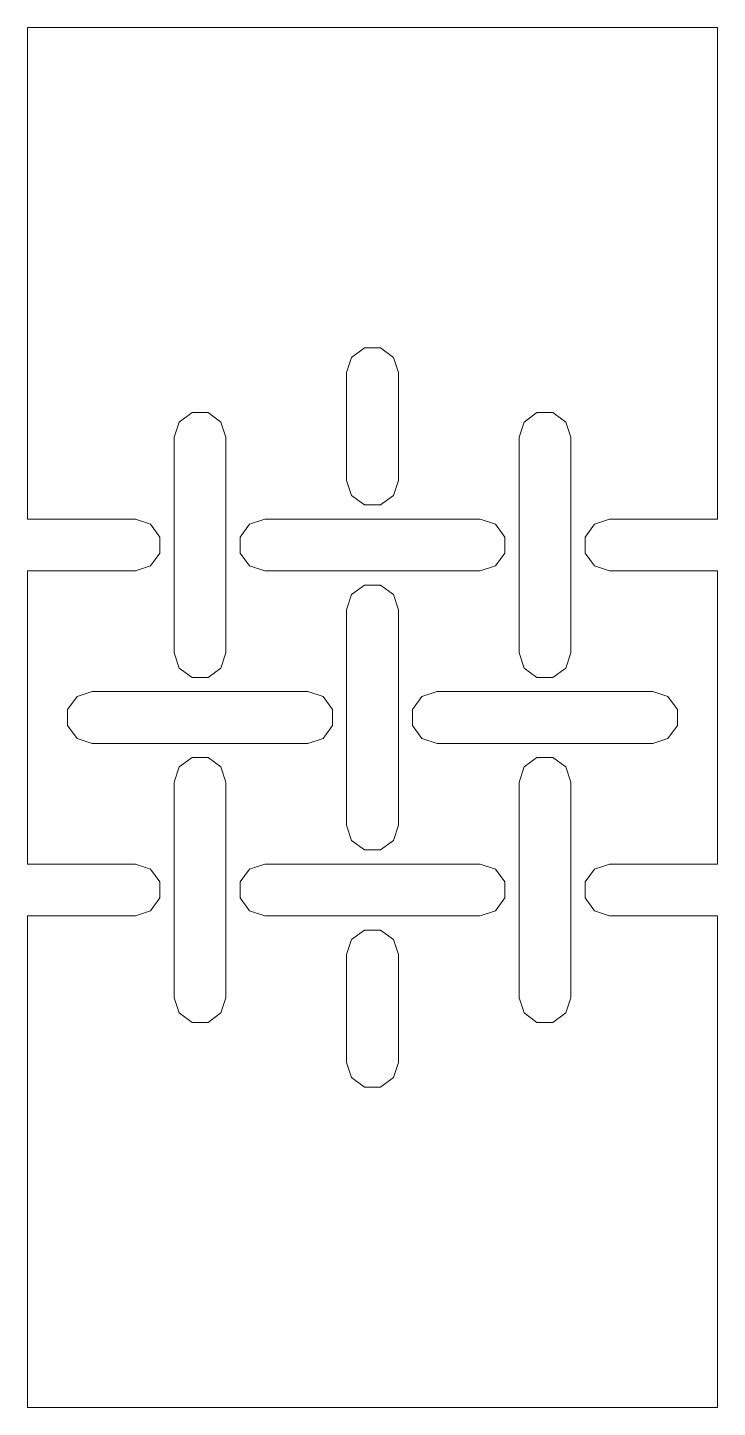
# Model space of a CAD drawing. Header units: metres. Extents: x 0 to 40, y 0 to 80.
import ezdxf

# ---------------------------------------------------------------- set-up
doc = ezdxf.new("R2010")
doc.units = ezdxf.units.M
doc.layers.add('TOP', color=1, linetype='Continuous', lineweight=0)

msp = doc.modelspace()

# ---------------------------------------------------------------- linework, layer by layer
at = {"layer": 'TOP'}
for p, q in [((40, 80), (0, 80)), ((0, 51.5), (0, 80)), ((40, 51.5), (40, 80)), ((18.5, 60), (18.786, 60.882)), ((18.786, 60.882), (19.536, 61.427)), ((19.536, 61.427), (20.464, 61.427)), ((20.464, 61.427), (21.214, 60.882)), ((21.214, 60.882), (21.5, 60)), ((18.5, 53.75), (18.5, 60)), ((21.5, 53.75), (21.5, 60)), ((8.786, 57.132), (9.536, 57.677)), ((9.536, 57.677), (10.464, 57.677)), ((10.464, 57.677), (11.214, 57.132)), ((28.786, 57.132), (29.536, 57.677)), ((29.536, 57.677), (30.464, 57.677)), ((30.464, 57.677), (31.214, 57.132)), ((8.5, 56.25), (8.786, 57.132)), ((11.214, 57.132), (11.5, 56.25)), ((28.5, 56.25), (28.786, 57.132)), ((31.214, 57.132), (31.5, 56.25)), ((8.5, 43.75), (8.5, 56.25)), ((11.5, 43.75), (11.5, 56.25)), ((28.5, 43.75), (28.5, 56.25)), ((31.5, 43.75), (31.5, 56.25)), ((18.5, 53.75), (18.786, 52.868)), ((21.214, 52.868), (21.5, 53.75)), ((18.786, 52.868), (19.536, 52.323)), ((20.464, 52.323), (21.214, 52.868)), ((19.536, 52.323), (20.464, 52.323)), ((0, 51.5), (6.25, 51.5)), ((6.25, 51.5), (7.132, 51.214)), ((7.132, 51.214), (7.677, 50.464)), ((12.323, 50.464), (12.868, 51.214)), ((12.868, 51.214), (13.75, 51.5)), ((13.75, 51.5), (26.25, 51.5)), ((26.25, 51.5), (27.132, 51.214)), ((27.132, 51.214), (27.677, 50.464)), ((32.323, 50.464), (32.868, 51.214)), ((32.868, 51.214), (33.75, 51.5)), ((33.75, 51.5), (40, 51.5)), ((7.677, 50.464), (7.677, 49.536)), ((12.323, 49.536), (12.323, 50.464)), ((27.677, 50.464), (27.677, 49.536)), ((32.323, 49.536), (32.323, 50.464)), ((7.677, 49.536), (7.132, 48.786)), ((12.868, 48.786), (12.323, 49.536)), ((27.677, 49.536), (27.132, 48.786)), ((32.868, 48.786), (32.323, 49.536)), ((0, 48.5), (6.25, 48.5)), ((0, 31.5), (0, 48.5)), ((7.132, 48.786), (6.25, 48.5)), ((13.75, 48.5), (12.868, 48.786)), ((13.75, 48.5), (26.25, 48.5)), ((27.132, 48.786), (26.25, 48.5)), ((33.75, 48.5), (32.868, 48.786)), ((33.75, 48.5), (40, 48.5)), ((40, 31.5), (40, 48.5)), ((18.786, 47.132), (19.536, 47.677)), ((19.536, 47.677), (20.464, 47.677)), ((20.464, 47.677), (21.214, 47.132)), ((18.5, 46.25), (18.786, 47.132)), ((21.214, 47.132), (21.5, 46.25)), ((18.5, 33.75), (18.5, 46.25)), ((21.5, 33.75), (21.5, 46.25)), ((8.5, 43.75), (8.786, 42.868)), ((11.214, 42.868), (11.5, 43.75)), ((28.5, 43.75), (28.786, 42.868)), ((31.214, 42.868), (31.5, 43.75)), ((8.786, 42.868), (9.536, 42.323)), ((10.464, 42.323), (11.214, 42.868)), ((28.786, 42.868), (29.536, 42.323)), ((30.464, 42.323), (31.214, 42.868)), ((9.536, 42.323), (10.464, 42.323)), ((29.536, 42.323), (30.464, 42.323)), ((2.323, 40.464), (2.868, 41.214)), ((2.868, 41.214), (3.75, 41.5)), ((3.75, 41.5), (16.25, 41.5)), ((16.25, 41.5), (17.132, 41.214)), ((17.132, 41.214), (17.677, 40.464)), ((22.323, 40.464), (22.868, 41.214)), ((22.868, 41.214), (23.75, 41.5)), ((23.75, 41.5), (36.25, 41.5)), ((36.25, 41.5), (37.132, 41.214)), ((37.132, 41.214), (37.677, 40.464)), ((2.323, 39.536), (2.323, 40.464)), ((17.677, 40.464), (17.677, 39.536)), ((22.323, 39.536), (22.323, 40.464)), ((37.677, 40.464), (37.677, 39.536)), ((2.868, 38.786), (2.323, 39.536)), ((17.677, 39.536), (17.132, 38.786)), ((22.868, 38.786), (22.323, 39.536)), ((37.677, 39.536), (37.132, 38.786)), ((3.75, 38.5), (2.868, 38.786)), ((3.75, 38.5), (16.25, 38.5)), ((17.132, 38.786), (16.25, 38.5)), ((23.75, 38.5), (22.868, 38.786)), ((23.75, 38.5), (36.25, 38.5)), ((37.132, 38.786), (36.25, 38.5)), ((8.786, 37.132), (9.536, 37.677)), ((9.536, 37.677), (10.464, 37.677)), ((10.464, 37.677), (11.214, 37.132)), ((28.786, 37.132), (29.536, 37.677)), ((29.536, 37.677), (30.464, 37.677)), ((30.464, 37.677), (31.214, 37.132)), ((8.5, 36.25), (8.786, 37.132)), ((11.214, 37.132), (11.5, 36.25)), ((28.5, 36.25), (28.786, 37.132)), ((31.214, 37.132), (31.5, 36.25)), ((8.5, 23.75), (8.5, 36.25)), ((11.5, 23.75), (11.5, 36.25)), ((28.5, 23.75), (28.5, 36.25)), ((31.5, 23.75), (31.5, 36.25)), ((18.5, 33.75), (18.786, 32.868)), ((21.214, 32.868), (21.5, 33.75)), ((18.786, 32.868), (19.536, 32.323)), ((20.464, 32.323), (21.214, 32.868)), ((19.536, 32.323), (20.464, 32.323)), ((0, 31.5), (6.25, 31.5)), ((6.25, 31.5), (7.132, 31.214)), ((7.132, 31.214), (7.677, 30.464)), ((12.323, 30.464), (12.868, 31.214)), ((12.868, 31.214), (13.75, 31.5)), ((13.75, 31.5), (26.25, 31.5)), ((26.25, 31.5), (27.132, 31.214)), ((27.132, 31.214), (27.677, 30.464)), ((32.323, 30.464), (32.868, 31.214)), ((32.868, 31.214), (33.75, 31.5)), ((33.75, 31.5), (40, 31.5)), ((7.677, 30.464), (7.677, 29.536)), ((12.323, 29.536), (12.323, 30.464)), ((27.677, 30.464), (27.677, 29.536)), ((32.323, 29.536), (32.323, 30.464)), ((7.677, 29.536), (7.132, 28.786)), ((12.868, 28.786), (12.323, 29.536)), ((27.677, 29.536), (27.132, 28.786)), ((32.868, 28.786), (32.323, 29.536)), ((0, 28.5), (6.25, 28.5)), ((0, 0), (0, 28.5)), ((7.132, 28.786), (6.25, 28.5)), ((13.75, 28.5), (12.868, 28.786)), ((13.75, 28.5), (26.25, 28.5)), ((27.132, 28.786), (26.25, 28.5)), ((33.75, 28.5), (32.868, 28.786)), ((33.75, 28.5), (40, 28.5)), ((40, 0), (40, 28.5)), ((18.786, 27.132), (19.536, 27.677)), ((19.536, 27.677), (20.464, 27.677)), ((20.464, 27.677), (21.214, 27.132)), ((18.5, 26.25), (18.786, 27.132)), ((21.214, 27.132), (21.5, 26.25)), ((18.5, 20), (18.5, 26.25)), ((21.5, 20), (21.5, 26.25)), ((8.5, 23.75), (8.786, 22.868)), ((11.214, 22.868), (11.5, 23.75)), ((28.5, 23.75), (28.786, 22.868)), ((31.214, 22.868), (31.5, 23.75)), ((8.786, 22.868), (9.536, 22.323)), ((10.464, 22.323), (11.214, 22.868)), ((28.786, 22.868), (29.536, 22.323)), ((30.464, 22.323), (31.214, 22.868)), ((9.536, 22.323), (10.464, 22.323)), ((29.536, 22.323), (30.464, 22.323)), ((18.5, 20), (18.786, 19.118)), ((21.214, 19.118), (21.5, 20)), ((18.786, 19.118), (19.536, 18.573)), ((19.536, 18.573), (20.464, 18.573)), ((20.464, 18.573), (21.214, 19.118)), ((0, 0), (40, 0))]:
    msp.add_line(p, q, dxfattribs=at)

doc.saveas('drawing.dxf')
